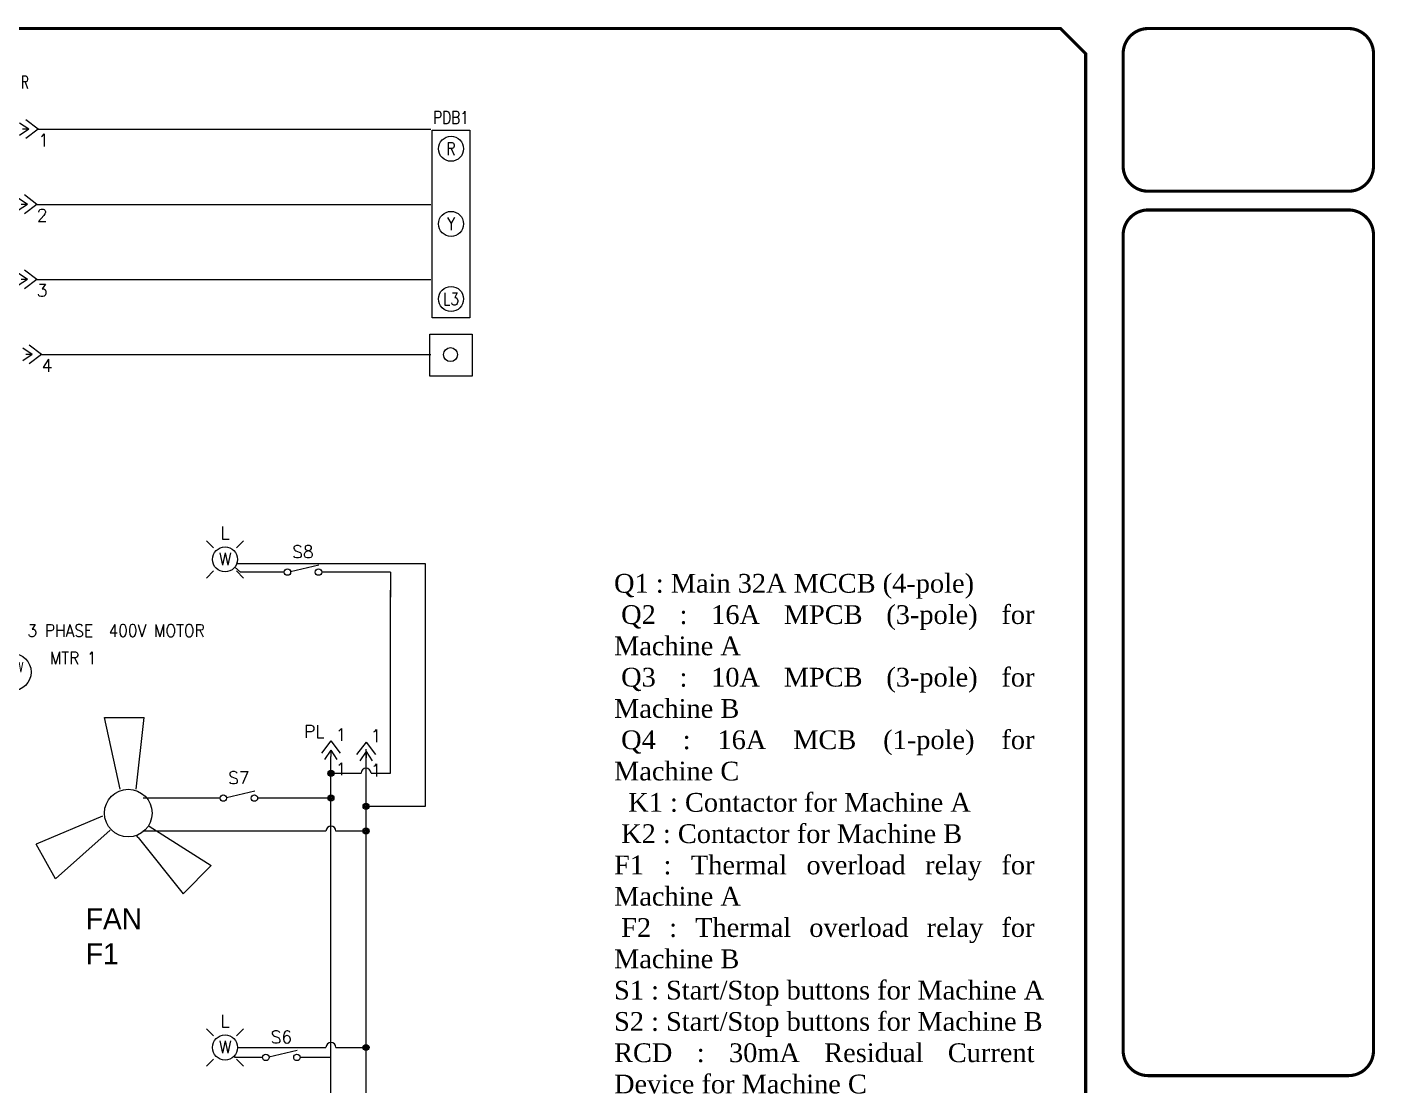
# Model space of a CAD drawing. Header units: inches. Extents: x 0 to 33.5, y 0 to 22.4.
# Drawn here: x 20.02 to 33.48, y 11.88 to 22.44 of the extents above; entities that cross this region are included whole.
import ezdxf
from ezdxf.enums import TextEntityAlignment as Align

# ---------------------------------------------------------------- set-up
doc = ezdxf.new("R2010")
doc.units = ezdxf.units.IN
doc.header["$MEASUREMENT"] = 0
doc.linetypes.add('HIDDEN2', pattern=[0.1875, 0.125, -0.0625])
for name, color, linetype in [('DESC', 150, 'Continuous'), ('MISC', 7, 'Continuous'), ('SYMS', 7, 'Continuous'), ('TAGS', 150, 'Continuous'), ('TERMS', 123, 'Continuous'), ('TITLE', 7, 'Continuous'), ('WIRES', 7, 'Continuous')]:
    doc.layers.add(name, color=color, linetype=linetype)
doc.styles.add('ITALIC', font='ITALIC')
doc.styles.add('SIMPLEX', font='SIMPLEX')
doc.styles.add('WD', font='romans.shx')

# ---------------------------------------------------------------- blocks, each defined once
blk = doc.blocks.new('NO_NUM_acade_title')
at = {"layer": 'TITLE'}
blk.add_line((30.594, 22.177), (30.594, 20.781), dxfattribs=at)
at = {"layer": 'TITLE', "const_width": 0.0312}
blk.add_lwpolyline([(30.594, 0.281), (30.594, 22.177), (30.344, 22.427), (0.281, 22.427), (0.031, 22.177), (0.031, 0.281), (0.281, 0.031), (30.344, 0.031)], close=True, dxfattribs=at)
for points in [[(31.219, 22.427, 0.414214), (30.969, 22.177, 0.414214)], [(33.469, 22.177, 0.414214), (33.219, 22.427, 0.414214)], [(30.969, 21.052, 0.414214), (31.219, 20.802, 0.414214)], [(33.219, 20.802, 0.414214), (33.469, 21.052, 0.414214)], [(31.219, 20.615, 0.414214), (30.969, 20.365, 0.414214)], [(33.469, 20.365, 0.414214), (33.219, 20.615, 0.414214)], [(30.969, 12.219, 0.414214), (31.219, 11.969, 0.414214)], [(33.219, 11.969, 0.414214), (33.469, 12.219, 0.414214)]]:
    blk.add_lwpolyline(points, format="xyb", dxfattribs=at)
for points in [[(33.219, 22.427), (31.219, 22.427)], [(30.969, 22.177), (30.969, 21.052)], [(33.469, 22.177), (33.469, 21.052)], [(33.219, 20.802), (31.219, 20.802)], [(33.219, 20.615), (31.219, 20.615)], [(30.969, 20.365), (30.969, 12.219)], [(33.469, 20.365), (33.469, 12.219)], [(31.219, 11.969), (33.219, 11.969)]]:
    blk.add_lwpolyline(points, dxfattribs=at)
at = {"layer": 'TITLE', "color": 1, "style": 'ITALIC'}
for tag, height, p in [('TITLE#1', 0.125, (32.156, 3.406)), ('TITLE#2', 0.125, (32.156, 3.204)), ('TITLE#3', 0.125, (32.156, 3.001)), ('TITLE#4', 0.125, (32.156, 2.799)), ('DWG#', 0.2, (32.156, 0.826))]:
    blk.add_attdef(tag, text='', height=height, dxfattribs=at).set_placement(p, align=Align.CENTER)
at = {"layer": 'TITLE', "color": 1, "style": 'SIMPLEX'}
blk.add_attdef('CAD#', (30.826, 1.958), '', height=0.0938, rotation=90, dxfattribs=at)
at = {"layer": 'TITLE', "color": 1}
for tag, p, height, style in [('ENGINEER', (31.237, 1.958), 0.0938, 'ITALIC'), ('CHKDBY', (32.424, 1.958), 0.0938, 'ITALIC'), ('JOB#', (31.464, 1.644), 0.0938, 'SIMPLEX'), ('DRAWNBY', (32.494, 1.644), 0.0938, 'ITALIC'), ('SCALE', (31.353, 1.344), 0.0938, 'SIMPLEX'), ('DATE', (32.408, 1.344), 0.0938, 'SIMPLEX'), ('SHTS', (32.532, 0.25), 0.2, 'ITALIC')]:
    blk.add_attdef(tag, p, '', height=height, dxfattribs=dict(at, style=style))
at = {"layer": 'TITLE', "color": 1, "style": 'ITALIC'}
blk.add_attdef('SH#', text='', height=0.2, dxfattribs=at).set_placement((31.881, 0.25), align=Align.RIGHT)
at = {"layer": 'TITLE', "color": 7, "flags": 9}
blk.add_attdef('WD_TB', (31.219, 0.031), '', height=0.125, dxfattribs=at)
blk = doc.blocks.new('HMO13')
blk.add_circle((0, 0), 0.188)
at = {"style": 'WD'}
for tag, p, width in [('INST', (0.381, 0.403), 0.7), ('LOC', (0.381, 0.234), 0.7), ('TAG1', (0.375, 0.077), 0.9), ('DESC1', (0.376, -0.079), 0.9), ('DESC2', (0.376, -0.235), 0.9), ('DESC3', (0.376, -0.391), 0.9), ('RATING3', (0.375, -0.548), 0.8), ('RATING4', (0.375, -0.704), 0.8), ('WDTAGALT', (0.375, -0.875), 0.7)]:
    blk.add_attdef(tag, p, '', height=0.125, dxfattribs=dict(at, width=width))
at = {"style": 'WD', "flags": 1}
for tag, p in [('X0TERM01', (-0.094, 0.162)), ('X4TERM02', (-0.188, 0)), ('X0TERM04', (0.133, -0.133)), ('X0TERM03', (-0.094, -0.162))]:
    blk.add_attdef(tag, p, '', height=0.0125, dxfattribs=at)
at = {"linetype": 'Continuous', "style": 'WD', "flags": 9}
blk.add_attdef('ASSYCODE', text='', height=0.01, dxfattribs=at).set_placement((0, 0.125), align=Align.CENTER)
at = {"style": 'WD', "flags": 9}
blk.add_attdef('FAMILY', text='', height=0.01, dxfattribs=at).set_placement((-0.005, 0.17), align=Align.CENTER)
at = {"linetype": 'Continuous', "style": 'WD', "flags": 1}
for tag, p in [('MFG', (0, 0.14)), ('CAT', (0, 0.159))]:
    blk.add_attdef(tag, text='', height=0.01, dxfattribs=at).set_placement(p, align=Align.MIDDLE)
at = {"style": 'WD', "width": 0.8}
blk.add_attdef('RATING1', text='', height=0.1, dxfattribs=at).set_placement((0, 0), align=Align.CENTER)
blk.add_attdef('RATING2', text='', height=0.1, dxfattribs=at).set_placement((0, -0.031), align=Align.TOP_CENTER)
blk = doc.blocks.new('HSS2W')
for p, q in [((-0.115, 0.115), (-0.186, 0.186)), ((0.115, 0.115), (0.186, 0.186)), ((-0.115, -0.115), (-0.186, -0.186)), ((0.115, -0.115), (0.186, -0.186))]:
    blk.add_line(p, q)
blk.add_circle((0, 0), 0.125)
at = {"style": 'WD', "width": 0.7}
for tag, p in [('INST', (0, 0.528)), ('LOC', (0, 0.359)), ('XREF', (0, -0.312))]:
    blk.add_attdef(tag, text='', height=0.125, dxfattribs=at).set_placement(p, align=Align.CENTER)
at = {"style": 'WD'}
for tag, p in [('TAG2', (0, 0.202)), ('COLOR', (0, -0.058))]:
    blk.add_attdef(tag, text='', height=0.125, dxfattribs=at).set_placement(p, align=Align.CENTER)
at = {"style": 'WD', "flags": 9}
blk.add_attdef('FAMILY', text='', height=0.01, dxfattribs=at).set_placement((-0.005, 0.161), align=Align.CENTER)
at = {"style": 'WD'}
for tag, p in [('X2LINK', (0, 0.219)), ('X8LINK', (0, -0.219))]:
    blk.add_attdef(tag, p, '', height=0.01, dxfattribs=at)
at = {"style": 'WD', "flags": 1}
for tag, p in [('X4TERM01', (-0.125, 0)), ('X1TERM02', (0.125, 0))]:
    blk.add_attdef(tag, p, '', height=0.0125, dxfattribs=at)
at = {"linetype": 'Continuous', "style": 'WD', "flags": 8}
blk.add_attdef('TERM01', text='', height=0.125, dxfattribs=at).set_placement((-0.175, -0.031), align=Align.TOP_RIGHT)
blk.add_attdef('TERM02', text='', height=0.125, dxfattribs=at).set_placement((0.175, -0.031), align=Align.TOP_LEFT)
blk = doc.blocks.new('WDDOT')
for radius in [0.03, 0.0187, 0.00929]:
    blk.add_circle((0, 0), radius)
blk = doc.blocks.new('VCN1PJ')
for p, q in [((0, 0.062), (-0.094, -0.062)), ((0, 0.062), (0.094, -0.062)), ((0, -0.031), (-0.062, -0.125)), ((0, -0.031), (0.062, -0.125)), ((0, -0.031), (0, -0.094))]:
    blk.add_line(p, q)
at = {"style": 'WD', "width": 0.7}
for tag, p in [('INST', (0.229, 0.85)), ('LOC', (-0.062, 0.68)), ('DESC1', (-0.062, 0.511)), ('DESC2', (-0.062, 0.354))]:
    blk.add_attdef(tag, text='', height=0.125, dxfattribs=at).set_placement(p, align=Align.RIGHT)
at = {"style": 'WD'}
blk.add_attdef('TAG1', text='', height=0.125, dxfattribs=at).set_placement((-0.062, 0.094), align=Align.RIGHT)
at = {"linetype": 'Continuous', "style": 'WD', "flags": 8}
blk.add_attdef('TERM02', (0.047, 0.062), '', height=0.125, dxfattribs=at)
at = {"style": 'WD'}
for tag, p, height, flags in [('WDBLKNAM', (-0.132, 0.045), 0.01, 9), ('FAMILY', (-0.132, 0.064), 0.01, 9), ('X2TERM02', (0, 0.062), 0.0125, 1), ('X2TERMDESC02', (0.026, 0.042), 0.01, 1), ('X8TERM01', (0, -0.094), 0.0125, 1), ('X8TERMDESC01', (0.013, -0.115), 0.01, 1)]:
    blk.add_attdef(tag, p, '', height=height, dxfattribs=dict(at, flags=flags))
at = {"linetype": 'Continuous', "style": 'WD', "flags": 9}
for tag, p in [('MFG', (-0.109, 0)), ('CAT', (-0.107, 0.019)), ('ASSYCODE', (-0.109, -0.014))]:
    blk.add_attdef(tag, text='', height=0.01, dxfattribs=at).set_placement(p, align=Align.CENTER)
at = {"style": 'WD'}
for tag, p in [('X4LINK', (-0.125, -0.062)), ('X1LINK', (0.125, -0.062))]:
    blk.add_attdef(tag, p, '', height=0.01, dxfattribs=at)
at = {"linetype": 'Continuous', "style": 'WD', "flags": 8}
blk.add_attdef('TERM01', text='', height=0.125, dxfattribs=at).set_placement((0.047, -0.156), align=Align.TOP_LEFT)
blk = doc.blocks.new('HTG11')
blk.add_line((-0.124, 0.007), (0.159, 0.071))
for centre in [(-0.155, 0), (0.155, 0)]:
    blk.add_circle(centre, 0.0322)
at = {"style": 'WD', "width": 0.7}
for tag, p in [('INST', (0, 0.779)), ('LOC', (0, 0.609)), ('DESC1', (0, 0.453)), ('DESC2', (0, 0.297)), ('XREF', (0, -0.236)), ('WDTAGALT', (0, -0.391))]:
    blk.add_attdef(tag, text='', height=0.125, dxfattribs=at).set_placement(p, align=Align.CENTER)
at = {"style": 'WD'}
for tag, p in [('X2LINK', (0, 0.266)), ('X8LINK', (0, -0.062))]:
    blk.add_attdef(tag, p, '', height=0.01, dxfattribs=at)
blk.add_attdef('TAG1', text='', height=0.125, dxfattribs=at).set_placement((0, 0.141), align=Align.CENTER)
for tag, p, height, flags in [('X4TERM01', (-0.188, 0), 0.0125, 1), ('FAMILY', (0.038, 0.037), 0.01, 9), ('CONTACT', (0.038, 0.02), 0.01, 1), ('X1TERM02', (0.188, 0), 0.0125, 1)]:
    blk.add_attdef(tag, p, '', height=height, dxfattribs=dict(at, flags=flags))
at = {"linetype": 'Continuous', "style": 'WD', "flags": 9}
for tag, p in [('CAT', (0.063, -0.007)), ('ASSYCODE', (0.062, -0.043)), ('MFG', (0.063, -0.027))]:
    blk.add_attdef(tag, text='', height=0.01, dxfattribs=at).set_placement(p, align=Align.CENTER)
at = {"linetype": 'Continuous', "style": 'WD', "flags": 8}
blk.add_attdef('TERM01', text='', height=0.125, dxfattribs=at).set_placement((-0.25, -0.031), align=Align.TOP_RIGHT)
blk.add_attdef('TERM02', text='', height=0.125, dxfattribs=at).set_placement((0.25, -0.031), align=Align.TOP_LEFT)
blk = doc.blocks.new('HDB1375')
for p, q in [((-0.188, -1.688), (-0.188, 0.187)), ((-0.188, 0.187), (0.187, 0.187)), ((0.187, 0.187), (0.187, -1.688)), ((0.187, -1.688), (-0.188, -1.688))]:
    blk.add_line(p, q)
at = {"layer": 'SYMS'}
for centre in [(0, 0), (0, -0.75), (0, -1.5)]:
    blk.add_circle(centre, 0.125, dxfattribs=at)
at = {"style": 'WD'}
for tag, width, p in [('INST', 0.7, (0.006, 0.576)), ('LOC', 0.7, (0.006, 0.406)), ('TAG1', 0.8, (0, 0.25)), ('DESC1', 0.9, (0.001, -1.924)), ('DESC2', 0.9, (0.001, -2.081)), ('DESC3', 0.9, (0.001, -2.237))]:
    blk.add_attdef(tag, text='', height=0.125, dxfattribs=dict(at, width=width)).set_placement(p, align=Align.CENTER)
at = {"linetype": 'Continuous', "style": 'WD', "flags": 9}
blk.add_attdef('ASSYCODE', text='', height=0.01, dxfattribs=at).set_placement((0, 0.173), align=Align.CENTER)
at = {"style": 'WD', "flags": 9}
blk.add_attdef('FAMILY', text='', height=0.01, dxfattribs=at).set_placement((-0.005, 0.217), align=Align.CENTER)
at = {"linetype": 'Continuous', "style": 'WD', "flags": 1}
for tag, p in [('MFG', (0, 0.188)), ('CAT', (0, 0.207))]:
    blk.add_attdef(tag, text='', height=0.01, dxfattribs=at).set_placement(p, align=Align.MIDDLE)
at = {"style": 'WD', "flags": 1}
for tag, p in [('X2TERM01', (0, 0.125)), ('X4TERM01', (-0.125, 0)), ('X1TERM01', (0.125, 0)), ('X4TERM02', (-0.125, -0.75)), ('X1TERM02', (0.125, -0.75)), ('X4TERM03', (-0.125, -1.5)), ('X8TERM03', (0, -1.625)), ('X1TERM03', (0.125, -1.5))]:
    blk.add_attdef(tag, p, '', height=0.0125, dxfattribs=at)
at = {"linetype": 'Continuous', "style": 'WD', "width": 0.8, "flags": 8}
for tag, p in [('TERM01', (0, 0)), ('TERM02', (0, -0.75)), ('TERM03', (0, -1.5))]:
    blk.add_attdef(tag, text='', height=0.125, dxfattribs=at).set_placement(p, align=Align.MIDDLE_CENTER)
blk = doc.blocks.new('HT0_01')
for p, q in [((-0.0625, 0.0625), (0.0625, 0.0625)), ((-0.0625, -0.0625), (-0.0625, 0.0625)), ((0.0625, 0.0625), (0.0625, -0.0625)), ((0.0625, -0.0625), (-0.0625, -0.0625))]:
    blk.add_line(p, q)
at = {"style": 'WD', "flags": 1}
for tag, p in [('X2TERM01', (0, 0.0625)), ('X4TERM01', (-0.0625, 0)), ('X1TERM01', (0.0625, 0)), ('X8TERM01', (0, -0.0625))]:
    blk.add_attdef(tag, p, '', height=0.01, dxfattribs=at)
blk = doc.blocks.new('HT0_02')
blk.add_circle((0, 0), 0.0699)
at = {"style": 'WD', "flags": 1}
for tag, p in [('X4TERM01', (-0.07, 0)), ('X2TERM01', (0, 0.07)), ('X1TERM01', (0.07, 0)), ('X8TERM01', (0, -0.07))]:
    blk.add_attdef(tag, p, '', height=0.01, dxfattribs=at)
blk = doc.blocks.new('HCN1PJ')
for p, q in [((-0.031, 0), (-0.125, 0.062)), ((-0.031, 0), (-0.125, -0.062)), ((-0.031, 0), (-0.094, 0)), ((0.062, 0), (-0.062, 0.094)), ((0.062, 0), (-0.062, -0.094))]:
    blk.add_line(p, q)
at = {"style": 'WD', "width": 0.7}
for tag, p in [('DESC1', (-0.031, 0.406)), ('DESC2', (-0.031, 0.25))]:
    blk.add_attdef(tag, text='', height=0.125, dxfattribs=at).set_placement(p, align=Align.RIGHT)
for tag, p in [('INST', (0.094, 0.406)), ('LOC', (0.094, 0.25))]:
    blk.add_attdef(tag, p, '', height=0.125, dxfattribs=at)
at = {"style": 'WD'}
for tag, p, height in [('X2LINK', (-0.062, 0.125), 0.01), ('TAG1', (0.094, 0.094), 0.125), ('X8LINK', (-0.062, -0.125), 0.01)]:
    blk.add_attdef(tag, p, '', height=height, dxfattribs=at)
for tag, p, height, flags in [('X4TERMDESC01', (-0.106, 0.022), 0.01, 1), ('X4TERM01', (-0.094, 0), 0.0125, 1), ('WDBLKNAM', (0.048, 0.104), 0.01, 9), ('FAMILY', (0.048, 0.121), 0.01, 9), ('X1TERM02', (0.062, 0), 0.0125, 1), ('X1TERMDESC02', (0.067, 0.016), 0.01, 1)]:
    blk.add_attdef(tag, p, '', height=height, dxfattribs=dict(at, flags=flags))
at = {"linetype": 'Continuous', "style": 'WD', "flags": 9}
for tag, p in [('ASSYCODE', (0.067, 0.044)), ('MFG', (0.072, 0.057)), ('CAT', (0.073, 0.077))]:
    blk.add_attdef(tag, text='', height=0.01, dxfattribs=at).set_placement(p, align=Align.CENTER)
at = {"linetype": 'Continuous', "style": 'WD', "flags": 8}
blk.add_attdef('TERM01', text='', height=0.125, dxfattribs=at).set_placement((-0.156, -0.047), align=Align.TOP_RIGHT)
blk.add_attdef('TERM02', text='', height=0.125, dxfattribs=at).set_placement((0.062, -0.047), align=Align.TOP_LEFT)
blk = doc.blocks.new('HCN2PJ')
for p, q in [((-0.031, 0), (-0.125, 0.062)), ((-0.031, 0), (-0.125, -0.062)), ((-0.031, 0), (-0.094, 0)), ((0.062, 0), (-0.062, 0.094)), ((0.062, 0), (-0.062, -0.094))]:
    blk.add_line(p, q)
at = {"style": 'WD', "width": 0.7}
for tag, p in [('DESC1', (-0.031, 0.406)), ('DESC2', (-0.031, 0.25))]:
    blk.add_attdef(tag, text='', height=0.125, dxfattribs=at).set_placement(p, align=Align.RIGHT)
for tag, p in [('INST', (0.094, 0.406)), ('LOC', (0.094, 0.25))]:
    blk.add_attdef(tag, p, '', height=0.125, dxfattribs=at)
at = {"style": 'WD'}
for tag, p, height in [('X2LINK', (-0.062, 0.125), 0.01), ('TAG2', (0.094, 0.094), 0.125), ('X8LINK', (-0.062, -0.125), 0.01)]:
    blk.add_attdef(tag, p, '', height=height, dxfattribs=at)
for tag, p, height, flags in [('X4TERMDESC01', (-0.113, 0.019), 0.01, 1), ('X4TERM01', (-0.094, 0), 0.0125, 1), ('FAMILY', (0.048, 0.121), 0.01, 9), ('X1TERM02', (0.062, 0), 0.0125, 1), ('X1TERMDESC02', (0.067, 0.014), 0.01, 1)]:
    blk.add_attdef(tag, p, '', height=height, dxfattribs=dict(at, flags=flags))
at = {"linetype": 'Continuous', "style": 'WD', "flags": 8}
blk.add_attdef('TERM01', text='', height=0.125, dxfattribs=at).set_placement((-0.156, -0.047), align=Align.TOP_RIGHT)
blk.add_attdef('TERM02', text='', height=0.125, dxfattribs=at).set_placement((0.062, -0.047), align=Align.TOP_LEFT)

msp = doc.modelspace()

# ---------------------------------------------------------------- linework, layer by layer
for p, q in [((22.155, 16.997), (22.097, 17.048)), ((22.128, 17.082), (22.12, 17.089)), ((22.153, 16.998), (22.153, 16.998)), ((20.954, 14.829), (20.795, 15.545)), ((20.795, 15.545), (21.193, 15.545)), ((21.113, 14.829), (21.193, 15.545)), ((23.408, 15.106), (23.408, 15.231)), ((23.408, 15.107), (23.408, 15.107)), ((23.408, 15.106), (23.408, 15.106)), ((23.408, 15.106), (23.408, 15.106)), ((23.408, 14.742), (23.408, 14.742)), ((23.408, 14.742), (23.408, 14.742)), ((23.408, 14.732), (23.408, 14.732)), ((23.408, 14.732), (23.408, 14.732)), ((23.408, 14.732), (23.408, 14.732)), ((23.408, 14.732), (23.408, 14.732)), ((23.408, 14.732), (23.408, 14.732)), ((23.408, 14.732), (23.408, 14.732)), ((23.409, 14.731), (23.409, 14.731)), ((20.776, 14.561), (20.113, 14.282)), ((20.854, 14.422), (20.306, 13.935)), ((21.243, 14.461), (21.862, 14.067)), ((20.306, 13.935), (20.113, 14.282)), ((21.131, 14.349), (21.115, 14.367)), ((21.131, 14.348), (21.581, 13.786)), ((21.862, 14.067), (21.581, 13.786)), ((22.098, 12.151), (22.098, 12.173))]:
    msp.add_line(p, q)
at = {"color": 251, "true_color": 0x636466}
for p, q in [((24.001, 17.082), (22.126, 17.082)), ((23.408, 14.732), (23.408, 15.107))]:
    msp.add_line(p, q, dxfattribs=at)
at = {"color": 219, "true_color": 0x642165}
for p, q in [((22.591, 16.998), (22.153, 16.998)), ((23.653, 16.998), (22.966, 16.998)), ((23.653, 16.998), (23.653, 16.748)), ((21.95, 14.74), (21.181, 14.74)), ((23.056, 14.74), (22.325, 14.74)), ((22.376, 12.151), (22.098, 12.151)), ((23.06, 12.151), (22.751, 12.151))]:
    msp.add_line(p, q, dxfattribs=at)
msp.add_circle((21.034, 14.591), 0.238)
at = {"layer": 'WIRES', "color": 1}
msp.add_line((20.134, 21.421), (24.054, 21.421), dxfattribs=at)
at = {"layer": 'WIRES', "color": 2}
msp.add_line((20.12, 20.671), (24.054, 20.671), dxfattribs=at)
at = {"layer": 'WIRES', "color": 5}
msp.add_line((20.12, 19.921), (24.054, 19.921), dxfattribs=at)
at = {"layer": 'WIRES', "color": 252, "true_color": 0x939598}
for p, q in [((20.169, 19.171), (24.054, 19.171)), ((22.125, 12.25), (23.008, 12.25)), ((23.108, 12.25), (23.411, 12.25))]:
    msp.add_line(p, q, dxfattribs=at)
at = {"layer": 'WIRES', "color": 251, "true_color": 0x636466}
for p, q in [((24.002, 14.659), (24.002, 17.08)), ((23.408, 6.687), (23.408, 14.732)), ((23.408, 14.659), (24.002, 14.659)), ((23.008, 14.412), (21.178, 14.412)), ((23.404, 14.412), (23.108, 14.412))]:
    msp.add_line(p, q, dxfattribs=at)
at = {"layer": 'WIRES', "color": 219, "true_color": 0x642165}
for p, q in [((23.652, 14.989), (23.652, 16.818)), ((23.058, 14.742), (23.058, 15.156)), ((23.058, 14.989), (23.358, 14.989)), ((23.458, 14.989), (23.652, 14.989)), ((23.058, 6.719), (23.058, 14.732))]:
    msp.add_line(p, q, dxfattribs=at)
at = {"layer": 'WIRES'}
for centre in [(23.408, 14.989), (23.058, 14.412)]:
    msp.add_arc(centre, 0.05, 0, 180, dxfattribs=at)
at = {"layer": 'WIRES', "color": 252, "true_color": 0x939598}
msp.add_arc((23.058, 12.25), 0.05, 0, 180, dxfattribs=at)

# ---------------------------------------------------------------- block references
msp.add_blockref('NO_NUM_acade_title', (0, 0))
at = {"layer": 'SYMS'}
ref = msp.add_blockref('HCN1PJ', (20.072, 21.421), dxfattribs=at)
ref.add_attrib('DESC1', 'R', dxfattribs={"layer": 'DESC', "height": 0.125, "style": 'WD', "width": 0.7}).set_placement((20.04, 21.828), align=Align.RIGHT)
ref.add_attrib('TERM01', '1', dxfattribs={"layer": 'TERMS', "linetype": 'Continuous', "height": 0.125, "style": 'WD', "flags": 8}).set_placement((19.915, 21.374), align=Align.TOP_RIGHT)
ref.add_attrib('TERM02', '1', dxfattribs={"layer": 'TERMS', "linetype": 'Continuous', "height": 0.125, "style": 'WD', "flags": 8}).set_placement((20.134, 21.374), align=Align.TOP_LEFT)
ref = msp.add_blockref('HDB1375', (24.257, 21.226), dxfattribs=at)
ref.add_attrib('TAG1', 'PDB1', dxfattribs={"layer": 'TAGS', "height": 0.125, "style": 'WD', "width": 0.8}).set_placement((24.257, 21.476), align=Align.CENTER)
ref.add_attrib('TERM03', 'L3', dxfattribs={"layer": 'TERMS', "linetype": 'Continuous', "height": 0.125, "style": 'WD', "width": 0.8, "flags": 8}).set_placement((24.257, 19.726), align=Align.MIDDLE_CENTER)
ref.add_attrib('TERM01', 'R', dxfattribs={"layer": 'TERMS', "linetype": 'Continuous', "height": 0.125, "style": 'WD', "width": 0.8, "flags": 8}).set_placement((24.257, 21.226), align=Align.MIDDLE_CENTER)
ref.add_attrib('TERM02', 'Y', dxfattribs={"layer": 'TERMS', "linetype": 'Continuous', "height": 0.125, "style": 'WD', "width": 0.8, "flags": 8}).set_placement((24.257, 20.476), align=Align.MIDDLE_CENTER)
ref = msp.add_blockref('HCN2PJ', (20.058, 20.671), dxfattribs=at)
ref.add_attrib('TERM01', '2', dxfattribs={"layer": 'TERMS', "linetype": 'Continuous', "height": 0.125, "style": 'WD', "flags": 8}).set_placement((19.901, 20.624), align=Align.TOP_RIGHT)
ref.add_attrib('TERM02', '2', dxfattribs={"layer": 'TERMS', "linetype": 'Continuous', "height": 0.125, "style": 'WD', "flags": 8}).set_placement((20.12, 20.624), align=Align.TOP_LEFT)
ref = msp.add_blockref('HCN2PJ', (20.058, 19.921), dxfattribs=at)
ref.add_attrib('TERM01', '3', dxfattribs={"layer": 'TERMS', "linetype": 'Continuous', "height": 0.125, "style": 'WD', "flags": 8}).set_placement((19.901, 19.874), align=Align.TOP_RIGHT)
ref.add_attrib('TERM02', '3', dxfattribs={"layer": 'TERMS', "linetype": 'Continuous', "height": 0.125, "style": 'WD', "flags": 8}).set_placement((20.12, 19.874), align=Align.TOP_LEFT)
ref = msp.add_blockref('HCN2PJ', (20.106, 19.171), dxfattribs=at)
ref.add_attrib('TERM01', '4', dxfattribs={"layer": 'TERMS', "linetype": 'Continuous', "height": 0.125, "style": 'WD', "flags": 8}).set_placement((19.95, 19.124), align=Align.TOP_RIGHT)
ref.add_attrib('TERM02', '4', dxfattribs={"layer": 'TERMS', "linetype": 'Continuous', "height": 0.125, "style": 'WD', "flags": 8}).set_placement((20.169, 19.124), align=Align.TOP_LEFT)
at = {"layer": 'SYMS', "xscale": 3.367465880327472, "yscale": 3.367465880327472, "zscale": 3.367465880327472}
msp.add_blockref('HT0_01', (24.257, 19.165), dxfattribs=at)
at = {"layer": 'SYMS'}
for name, p in [('HT0_02', (24.252, 19.17)), ('WDDOT', (23.058, 14.989)), ('WDDOT', (23.058, 14.742)), ('WDDOT', (23.408, 14.659)), ('WDDOT', (23.408, 14.412)), ('WDDOT', (23.408, 12.25))]:
    msp.add_blockref(name, p, dxfattribs=at)
at = {"layer": 'SYMS', "linetype": 'HIDDEN2'}
ref = msp.add_blockref('HSS2W', (22, 17.125), dxfattribs=at)
ref.add_attrib('TAG2', 'L', dxfattribs={"layer": 'TAGS', "height": 0.125, "style": 'WD'}).set_placement((22, 17.327), align=Align.CENTER)
ref.add_attrib('COLOR', 'W', dxfattribs={"layer": 'MISC', "height": 0.125, "style": 'WD'}).set_placement((22, 17.067), align=Align.CENTER)
at = {"layer": 'SYMS'}
ref = msp.add_blockref('HTG11', (22.778, 16.998), dxfattribs=at)
ref.add_attrib('TAG1', 'S8', dxfattribs={"layer": 'TAGS', "height": 0.125, "style": 'WD'}).set_placement((22.778, 17.139), align=Align.CENTER)
ref = msp.add_blockref('HMO13', (19.875, 16), dxfattribs=at)
ref.add_attrib('RATING1', '5KW', dxfattribs={"layer": 'MISC', "height": 0.1, "style": 'WD', "width": 0.8}).set_placement((19.875, 16), align=Align.CENTER)
ref.add_attrib('DESC1', '3 PHASE  400V MOTOR', (20.027, 16.351), dxfattribs={"layer": 'DESC', "height": 0.125, "style": 'WD', "width": 0.9})
ref.add_attrib('TAG1', 'MTR 1', (20.25, 16.077), dxfattribs={"layer": 'TAGS', "height": 0.125, "style": 'WD', "width": 0.9})
ref = msp.add_blockref('VCN1PJ', (23.056, 15.25), dxfattribs=at)
ref.add_attrib('TAG1', 'PL', dxfattribs={"layer": 'TAGS', "height": 0.125, "style": 'WD'}).set_placement((22.993, 15.344), align=Align.RIGHT)
ref.add_attrib('TERM01', '1', dxfattribs={"layer": 'TERMS', "linetype": 'Continuous', "height": 0.125, "style": 'WD', "flags": 8}).set_placement((23.103, 15.094), align=Align.TOP_LEFT)
ref.add_attrib('TERM02', '1', (23.103, 15.312), dxfattribs={"layer": 'TERMS', "linetype": 'Continuous', "height": 0.125, "style": 'WD', "flags": 8})
ref = msp.add_blockref('VCN1PJ', (23.408, 15.238), dxfattribs=at)
ref.add_attrib('TERM01', '1', dxfattribs={"layer": 'TERMS', "linetype": 'Continuous', "height": 0.125, "style": 'WD', "flags": 8}).set_placement((23.455, 15.082), align=Align.TOP_LEFT)
ref.add_attrib('TERM02', '1', (23.455, 15.301), dxfattribs={"layer": 'TERMS', "linetype": 'Continuous', "height": 0.125, "style": 'WD', "flags": 8})
ref = msp.add_blockref('HTG11', (22.138, 14.741), dxfattribs=at)
ref.add_attrib('TAG1', 'S7', dxfattribs={"layer": 'TAGS', "height": 0.125, "style": 'WD'}).set_placement((22.138, 14.882), align=Align.CENTER)
at = {"layer": 'SYMS', "linetype": 'HIDDEN2'}
ref = msp.add_blockref('HSS2W', (22, 12.25), dxfattribs=at)
ref.add_attrib('TAG2', 'L', dxfattribs={"layer": 'TAGS', "height": 0.125, "style": 'WD'}).set_placement((22, 12.452), align=Align.CENTER)
ref.add_attrib('COLOR', 'W', dxfattribs={"layer": 'MISC', "height": 0.125, "style": 'WD'}).set_placement((22, 12.192), align=Align.CENTER)
at = {"layer": 'SYMS'}
ref = msp.add_blockref('HTG11', (22.563, 12.151), dxfattribs=at)
ref.add_attrib('TAG1', 'S6', dxfattribs={"layer": 'TAGS', "height": 0.125, "style": 'WD'}).set_placement((22.563, 12.292), align=Align.CENTER)

# ---------------------------------------------------------------- texts
at = {"attachment_point": 1}
for s, insert, char_height, width in [('\\pxb0.41667,a0.41667,sm1,qj;{\\fTimes New Roman|b0|i0|c0|p18;\\H0.5x;Q1 : Main 32A MCCB (4-pole)\\P Q2 : 16A MPCB (3-pole) for Machine A\\P Q3 : 10A MPCB (3-pole) for Machine B\\P Q4 : 16A MCB (1-pole) for Machine C \\P  K1 : Contactor for Machine A\\P K2 : Contactor for Machine B \\PF1 : Thermal overload relay for Machine A\\P F2 : Thermal overload relay for Machine B \\PS1 : Start/Stop buttons for Machine A\\PS2 : Start/Stop buttons for Machine B \\PRCD : 30mA Residual Current Device for Machine C}', (25.885, 16.98), 0.375, 4.18579), ('FAN F1 ', (20.61, 13.64), 0.2096, 0.8592)]:
    msp.add_mtext(s, dxfattribs=dict(at, insert=insert, char_height=char_height, width=width))

doc.saveas('drawing.dxf')
